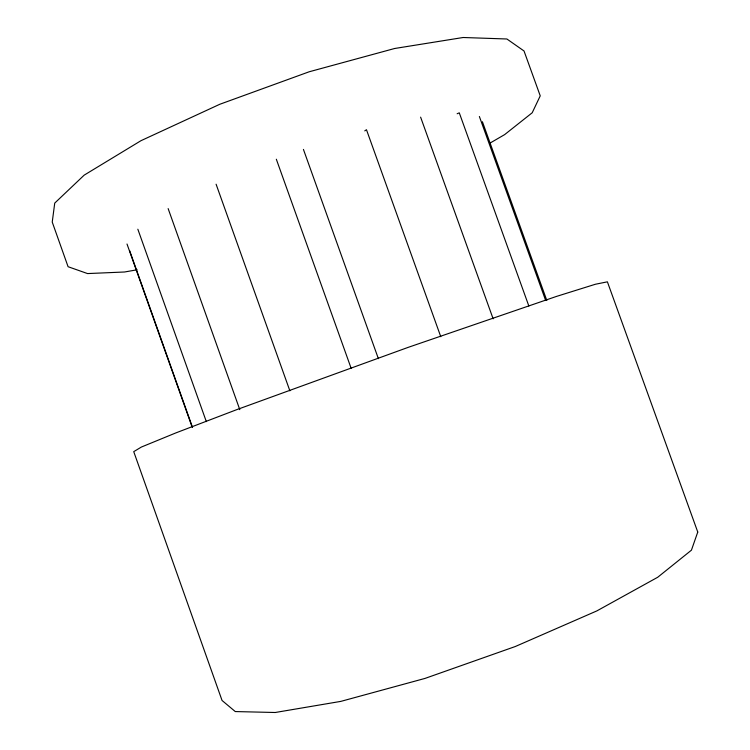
<?xml version="1.0" encoding="UTF-8"?>
<svg xmlns="http://www.w3.org/2000/svg" width="750" height="750" viewBox="0 0 750 750"><rect width="100%" height="100%" fill="white"/><g stroke="black" fill="none" stroke-linecap="round" stroke-linejoin="round"><path stroke-width="1.12" d="M364.753 130.884L366.469 129.722L440.775 336.703M489.609 143.325L504.637 134.616L532.2 112.772L540.234 95.859L524.025 50.981L506.897 38.991L463.144 37.5L394.631 48.497L309.188 71.775L219.787 104.278L140.991 140.681L84.178 175.144L54.731 203.1L52.237 222.084L68.081 266.709L87.544 273.572L124.556 271.997L137.156 269.775M457.144 113.756L459.281 112.838L528.834 305.981M482.409 121.734L546.816 300.45M479.372 116.494L545.531 300.113M420.609 117.141L493.134 318.806M303.431 149.409L378.384 358.678M276.328 159.225L351.188 368.438M216.094 184.209L289.866 390.825M168.141 208.594L239.794 409.65M137.841 229.219L206.325 421.613M129.628 250.603L192.544 427.462M127.003 244.003L192.047 426.844M697.762 532.05L691.434 550.172L657.722 577.256L596.897 610.884L515.269 646.528L424.988 678.422L340.791 701.391L275.222 712.5L235.275 711.562L222.056 700.481L133.734 451.65L141.356 447.056L175.828 432.919L236.822 409.622L408.019 347.419L556.481 296.419L595.434 284.241L607.397 281.831L697.762 532.05"/></g></svg>
